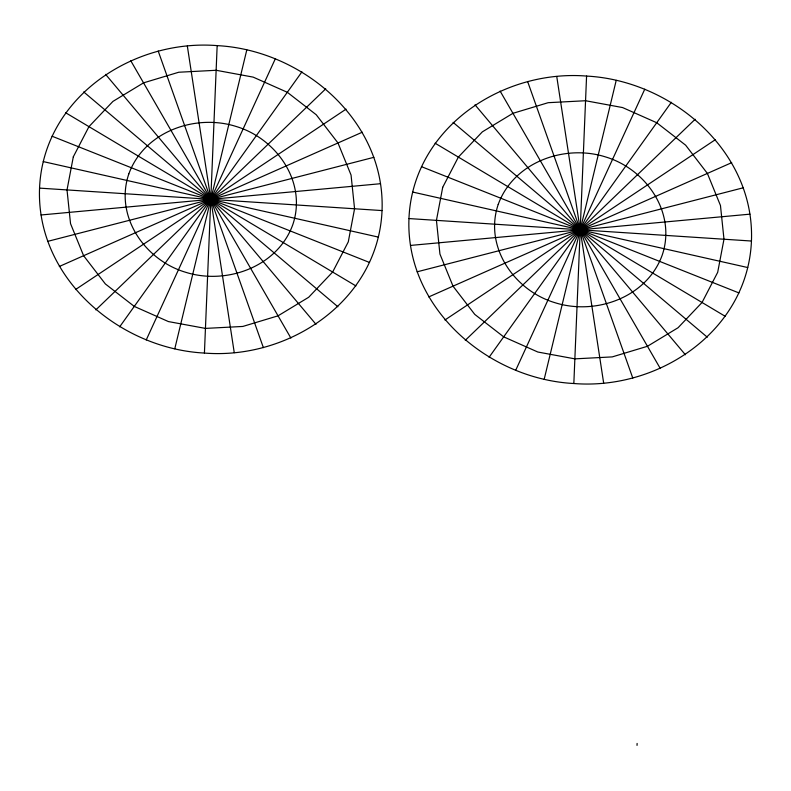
<?xml version="1.0" encoding="UTF-8"?>
<svg xmlns="http://www.w3.org/2000/svg" width="791" height="791" viewBox="0 0 791 791"><rect width="100%" height="100%" fill="white"/><g stroke="black" fill="none" stroke-linecap="round" stroke-linejoin="round"><path stroke-width="1.19" d="M204.424 353.063L217.159 45.621C132.077 38.799 43.347 98.262 39.55 188.12C36 277.868 118.868 348.623 204.424 353.063C289.516 359.895 378.246 300.432 382.043 210.574C385.593 120.825 302.726 50.06 217.159 45.621M573.841 383.516L586.576 76.074C501.484 69.242 412.754 128.715 408.957 218.563C405.407 308.322 488.274 379.077 573.841 383.516C658.923 390.349 747.653 330.875 751.45 241.028C755 151.269 672.132 80.514 586.576 76.074M637.032 745.379L637.111 743.451M174.781 348.782L246.802 49.912M544.198 379.225L616.219 80.356M146.236 339.952L275.347 58.732M515.653 370.406L644.764 89.185M119.659 326.851L301.935 71.833M489.065 357.305L671.341 102.286M95.84 309.884L325.744 88.81M465.256 340.338L695.16 119.253M75.521 289.555L346.072 109.138M444.928 319.999L715.479 139.592M59.305 266.478L362.278 132.206M428.722 296.932L731.695 162.659M47.697 241.364L373.886 157.32M417.114 271.817L743.303 187.774M41.043 214.974L380.54 183.71M410.46 245.428L749.957 214.163M39.55 188.12L382.043 210.574M408.957 218.563L751.45 241.028M412.665 192.045L747.742 267.546M43.258 161.591L378.335 237.092M421.465 166.664L738.942 292.927M52.058 136.22L369.535 262.474M435.09 143.211L725.327 316.38M65.673 112.757L355.91 285.927M453.114 122.387L707.292 337.203M83.708 91.934L337.886 306.76M475.015 104.817L685.402 354.773M105.599 74.374L315.985 324.32M500.1 91.054L660.307 368.537M130.693 60.6L290.9 338.083M527.627 81.503L632.79 378.088M158.21 51.049L263.373 347.635M556.745 76.46L603.671 383.131M187.329 46.007L234.255 352.677M73.306 156.836L67.017 189.919L70.537 223.645L83.609 255.711L105.351 283.939L134.272 306.404L168.414 321.571L205.442 328.403L242.837 326.446L278.046 315.827L308.678 297.268L332.635 272.045L348.287 241.858L354.566 208.775L351.056 175.048L337.984 142.983L316.242 114.754L287.311 92.29L253.169 77.123L216.141 70.28L178.746 72.238L143.537 82.857L112.915 101.416L88.958 126.649L73.306 156.836M128.795 173.99C114.388 216.269 144.822 260.14 185.519 272.233C226.542 285.235 277.522 266.824 292.789 224.693C307.195 182.414 276.771 138.544 236.064 126.451C195.051 113.459 144.061 131.86 128.795 173.99M442.713 187.289L436.434 220.363L439.944 254.089L453.016 286.164L474.758 314.393L503.689 336.857L537.831 352.025L574.859 358.857L612.254 356.899L647.463 346.28L678.085 327.721L702.042 302.488L717.694 272.302L723.983 239.228L720.463 205.502L707.391 173.427L685.649 145.198L656.728 122.734L622.586 107.566L585.558 100.734L548.163 102.692L512.954 113.311L482.322 131.87L458.365 157.102L442.713 187.289M498.211 204.444C483.805 246.723 514.229 290.594 554.936 302.686C595.949 315.688 646.939 297.278 662.205 255.147C676.612 212.868 646.178 168.997 605.481 156.905C564.458 143.903 513.478 162.313 498.211 204.444"/></g></svg>
